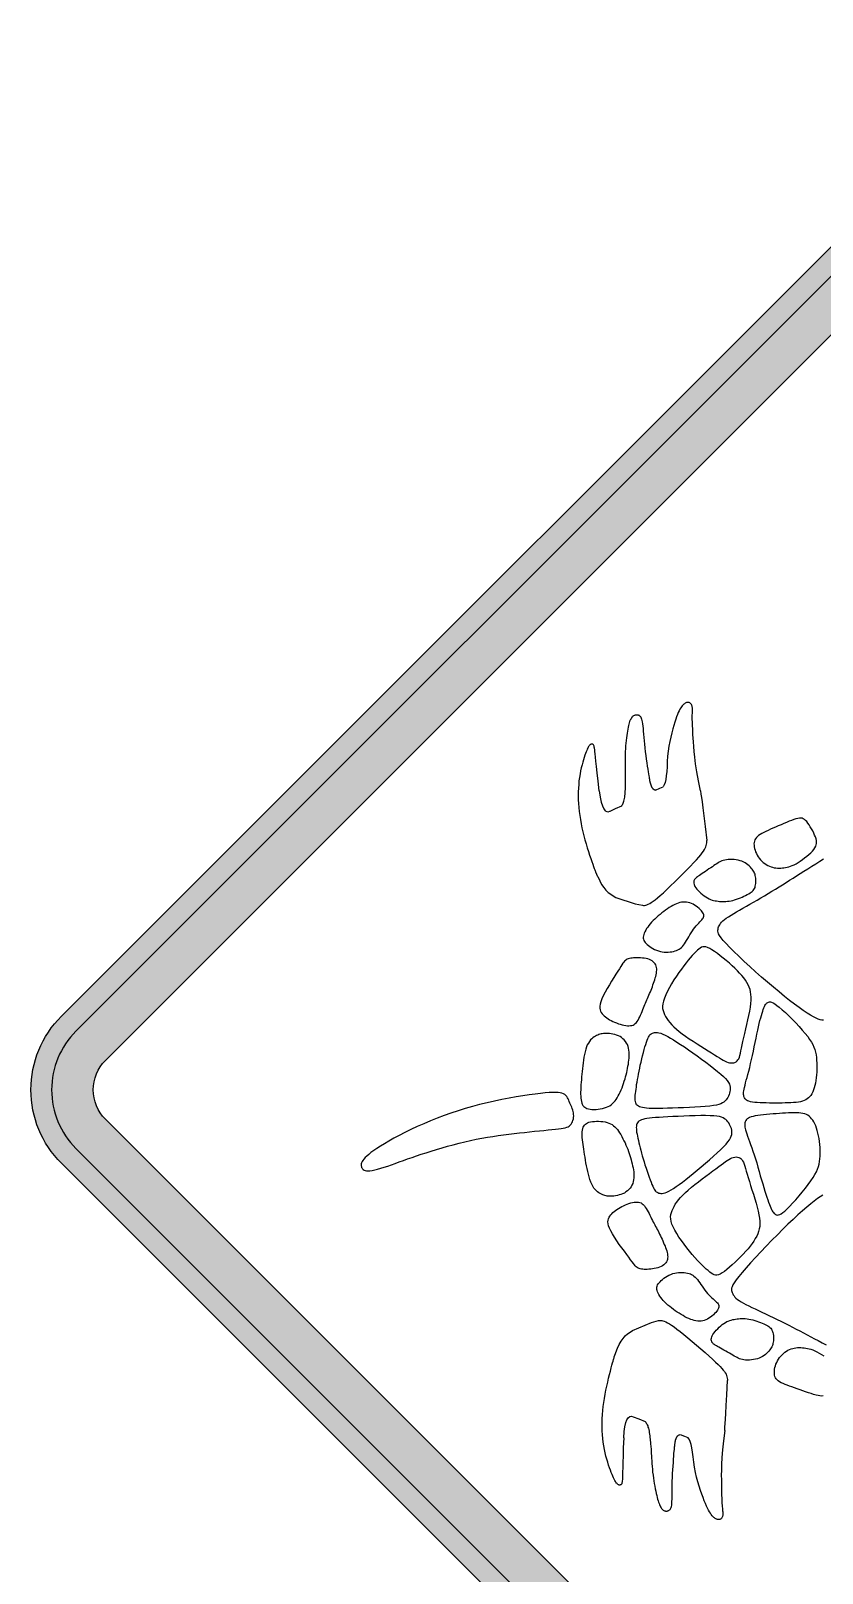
# Model space of a CAD drawing. Extents: x 141 to 1038, y -1303 to 264.
# Drawn here: x 140.7 to 216.9, y 115.8 to 264.3 of the extents above; entities that cross this region are included whole.
import ezdxf

# ---------------------------------------------------------------- set-up
doc = ezdxf.new("R2010")
doc.units = 0
doc.linetypes.add('CENTERX2', pattern=[101.6, 63.5, -12.7, 12.7, -12.7])
for name, color, linetype in [('L25', 1, 'CONTINUOUS'), ('TBLK25', 1, 'CONTINUOUS'), ('YELLOW', 50, 'CONTINUOUS')]:
    doc.layers.add(name, color=color, linetype=linetype)

msp = doc.modelspace()

# ---------------------------------------------------------------- hatches: boundary and pattern name
at = {"layer": 'TBLK25', "linetype": 'CENTERX2'}
h = msp.add_hatch(color=256, dxfattribs=at)
h.paths.add_polyline_path([(337.38, 165.17, -0.198872), (338.55, 162.34), (342.55, 162.34, 0.198872), (340.21, 167.99), (248.29, 259.92, 0.198882), (242.63, 262.26), (242.63, 258.26, -0.198897), (245.46, 257.09)])
h.paths.add_polyline_path([(239.8, 257.09, -0.198928), (242.63, 258.26), (242.63, 262.26, 0.198943), (236.97, 259.92), (145.05, 167.99, 0.198872), (142.71, 162.34), (146.71, 162.34, -0.198872), (147.88, 165.17)])
h.paths.add_polyline_path([(236.97, 64.76, 0.198952), (242.63, 62.41), (242.63, 66.41, -0.198952), (239.8, 67.59), (147.88, 159.51, -0.198952), (146.71, 162.34), (142.71, 162.34, 0.198952), (145.05, 156.68)])
h.paths.add_polyline_path([(245.46, 67.59, -0.198872), (242.63, 66.41), (242.63, 62.41, 0.198872), (248.29, 64.76), (340.21, 156.68, 0.198952), (342.55, 162.34), (338.55, 162.34, -0.198952), (337.38, 159.51)])
at = {"layer": 'YELLOW', "linetype": 'Continuous'}
h = msp.add_hatch(color=256, dxfattribs=at)
edge = h.paths.add_edge_path()
edge.add_line((235.56, 63.34), (143.64, 155.27))
edge.add_arc((150.71, 162.34), 10, 135, 225, ccw=False)
edge.add_line((143.64, 169.41), (235.56, 261.33))
edge.add_arc((242.63, 254.26), 10, 45, 135, ccw=False)
edge.add_line((249.7, 261.33), (341.63, 169.41))
edge.add_arc((334.56, 162.34), 10, -45, 45, ccw=False)
edge.add_line((341.63, 155.27), (249.7, 63.34))
edge.add_arc((242.63, 70.41), 10, 225, 315, ccw=False)
edge = h.paths.add_edge_path(flags=16)
edge.add_line((236.97, 259.92), (145.05, 167.99))
edge.add_arc((150.71, 162.34), 8, 135, 225)
edge.add_line((145.05, 156.68), (236.97, 64.76))
edge.add_arc((242.63, 70.41), 8, 225, 315)
edge.add_line((248.29, 64.76), (340.21, 156.68))
edge.add_arc((334.55, 162.34), 8, 315, 405)
edge.add_line((340.21, 167.99), (248.29, 259.92))
edge.add_arc((242.63, 254.26), 8, 45, 135)

# ---------------------------------------------------------------- linework, layer by layer
at = {"layer": 'L25'}
for points in [[(235.56, 63.34), (143.64, 155.27, -0.414214), (143.64, 169.41), (235.56, 261.33, -0.414214), (249.7, 261.33), (341.63, 169.41, -0.414214), (341.63, 155.27), (249.7, 63.34, -0.414214)], [(239.81, 67.59), (147.88, 159.51, -0.414214), (147.88, 165.16), (239.81, 257.09, -0.414214), (245.46, 257.09), (337.38, 165.16, -0.414214), (337.38, 159.51), (245.46, 67.59, -0.414214)]]:
    msp.add_lwpolyline(points, format="xyb", close=True, dxfattribs=at)
at = {"layer": 'L25', "linetype": 'Continuous'}
for points in [[(205.14, 191.11), (204.95, 192.09), (204.8, 192.95), (204.68, 193.7), (204.6, 194.35), (204.54, 194.91), (204.5, 195.39), (204.47, 195.82), (204.45, 196.19), (204.43, 196.53), (204.41, 196.83), (204.4, 197.1), (204.39, 197.35), (204.38, 197.57), (204.37, 197.77), (204.36, 197.95), (204.36, 198.12), (204.36, 198.27), (204.36, 198.42), (204.37, 198.56), (204.37, 198.69), (204.37, 198.8), (204.37, 198.91), (204.37, 199.01), (204.37, 199.1), (204.36, 199.18), (204.35, 199.25), (204.33, 199.31), (204.31, 199.37), (204.29, 199.42), (204.26, 199.46), (204.23, 199.5), (204.2, 199.53), (204.16, 199.56), (204.12, 199.58), (204.07, 199.6), (204.02, 199.61), (203.97, 199.62), (203.92, 199.62), (203.86, 199.61), (203.8, 199.6), (203.74, 199.58), (203.67, 199.54), (203.61, 199.5), (203.54, 199.45), (203.47, 199.38), (203.4, 199.3), (203.33, 199.2), (203.25, 199.09), (203.18, 198.96), (203.1, 198.82), (203.02, 198.65), (202.94, 198.46), (202.86, 198.24), (202.77, 198), (202.68, 197.72), (202.59, 197.41), (202.49, 197.07), (202.39, 196.7), (202.29, 196.29), (202.2, 195.86), (202.12, 195.41), (202.05, 194.93), (201.99, 194.44), (201.95, 193.93)], [(197.57, 189.68), (197.62, 189.76), (197.67, 189.84), (197.71, 189.93), (197.74, 190.03), (197.78, 190.13), (197.81, 190.24), (197.83, 190.36), (197.86, 190.49), (197.88, 190.63), (197.89, 190.78), (197.9, 190.94), (197.91, 191.09), (197.92, 191.25), (197.92, 191.41), (197.93, 191.55), (197.93, 191.69), (197.93, 191.82), (197.93, 191.95), (197.93, 192.07), (197.94, 192.19), (197.94, 192.32), (197.94, 192.47), (197.94, 192.63), (197.93, 192.81), (197.93, 193.02), (197.93, 193.25), (197.93, 193.5), (197.93, 193.77), (197.93, 194.04), (197.93, 194.32), (197.94, 194.61), (197.95, 194.89), (197.96, 195.17), (197.98, 195.45), (198, 195.71), (198.03, 195.97), (198.06, 196.21), (198.09, 196.45), (198.12, 196.67), (198.15, 196.87), (198.18, 197.06), (198.22, 197.23), (198.25, 197.39), (198.28, 197.54), (198.32, 197.67), (198.36, 197.79), (198.4, 197.9), (198.44, 197.99), (198.48, 198.08), (198.53, 198.15), (198.58, 198.22), (198.63, 198.27), (198.68, 198.32), (198.74, 198.36), (198.79, 198.39), (198.84, 198.41), (198.89, 198.43), (198.94, 198.44), (198.99, 198.44), (199.04, 198.44), (199.09, 198.44), (199.14, 198.42), (199.19, 198.4), (199.24, 198.38), (199.28, 198.35), (199.33, 198.31), (199.37, 198.26), (199.41, 198.2), (199.45, 198.12), (199.49, 198.02), (199.52, 197.89), (199.55, 197.74), (199.58, 197.56), (199.6, 197.35), (199.62, 197.11), (199.64, 196.85), (199.66, 196.57), (199.69, 196.26), (199.72, 195.94), (199.75, 195.6), (199.79, 195.24), (199.84, 194.88), (199.89, 194.52), (199.93, 194.16), (199.98, 193.82), (200.03, 193.5), (200.08, 193.21), (200.11, 192.95), (200.15, 192.74), (200.17, 192.57), (200.2, 192.44), (200.21, 192.33), (200.23, 192.25), (200.24, 192.18), (200.25, 192.12), (200.26, 192.08), (200.27, 192.03), (200.28, 191.99), (200.29, 191.94), (200.3, 191.9), (200.31, 191.86), (200.33, 191.82), (200.34, 191.79), (200.35, 191.75), (200.36, 191.71), (200.37, 191.68), (200.38, 191.65), (200.39, 191.62), (200.41, 191.59), (200.42, 191.56), (200.43, 191.53), (200.44, 191.5), (200.46, 191.48), (200.47, 191.45), (200.48, 191.43), (200.5, 191.41), (200.51, 191.39), (200.53, 191.37), (200.55, 191.35), (200.56, 191.33), (200.58, 191.31), (200.61, 191.29), (200.63, 191.27), (200.66, 191.25), (200.69, 191.23), (200.73, 191.22), (200.78, 191.2), (200.83, 191.19)], [(195.39, 191.11), (195.29, 192.05), (195.2, 192.83), (195.14, 193.46), (195.09, 193.96), (195.05, 194.36), (195.02, 194.66), (195, 194.89), (194.98, 195.07), (194.96, 195.22), (194.93, 195.33), (194.91, 195.42), (194.88, 195.49), (194.85, 195.54), (194.82, 195.57), (194.79, 195.59), (194.76, 195.6), (194.72, 195.6), (194.68, 195.61), (194.64, 195.6), (194.6, 195.59), (194.56, 195.57), (194.52, 195.54), (194.47, 195.5), (194.43, 195.45), (194.39, 195.39), (194.34, 195.32), (194.3, 195.23), (194.25, 195.12), (194.2, 195), (194.15, 194.86), (194.09, 194.71), (194.03, 194.53), (193.96, 194.33), (193.89, 194.11), (193.82, 193.87), (193.75, 193.61), (193.68, 193.34), (193.62, 193.04), (193.56, 192.74), (193.51, 192.41), (193.46, 192.08), (193.43, 191.73), (193.4, 191.38), (193.39, 191.01), (193.39, 190.64), (193.39, 190.26), (193.41, 189.88), (193.44, 189.5), (193.48, 189.11), (193.53, 188.73), (193.59, 188.34), (193.66, 187.95), (193.74, 187.56), (193.83, 187.18), (193.92, 186.79), (194.03, 186.4), (194.14, 186.02), (194.25, 185.64), (194.37, 185.28), (194.48, 184.93), (194.59, 184.61), (194.69, 184.31), (194.79, 184.05), (194.86, 183.83), (194.93, 183.65), (194.98, 183.52), (195.01, 183.41), (195.04, 183.34), (195.06, 183.29), (195.07, 183.25), (195.08, 183.23), (195.09, 183.22), (195.09, 183.2), (195.1, 183.18), (195.11, 183.17), (195.11, 183.15), (195.12, 183.14), (195.13, 183.12), (195.14, 183.1), (195.14, 183.08), (195.15, 183.06), (195.16, 183.04), (195.18, 183.02), (195.19, 182.99), (195.21, 182.97), (195.22, 182.93), (195.24, 182.9), (195.27, 182.86)], [(201.95, 193.93), (201.93, 193.43), (201.9, 192.97), (201.86, 192.56), (201.81, 192.21), (201.74, 191.92), (201.66, 191.68), (201.56, 191.51)], [(200.83, 191.19), (201.23, 191.37), (201.56, 191.51)], [(195.39, 191.11), (195.49, 190.51), (195.59, 190.03), (195.71, 189.66), (195.84, 189.39), (195.98, 189.2), (196.13, 189.11), (196.28, 189.09), (196.44, 189.14)], [(205.14, 191.11), (205.19, 190.8), (205.25, 190.46), (205.3, 190.04), (205.38, 189.48), (205.47, 188.72), (205.59, 187.69), (205.76, 186.34)], [(196.44, 189.14), (196.46, 189.14), (196.98, 189.4), (197.57, 189.68)], [(197.02, 180.85), (198.88, 180.22), (199.57, 180.1), (199.66, 180.09), (199.76, 180.09), (199.88, 180.11), (200, 180.15), (200.13, 180.2), (200.27, 180.27), (200.42, 180.36), (200.6, 180.48), (200.79, 180.63), (201.02, 180.81), (201.28, 181.04), (201.58, 181.3), (201.91, 181.62), (202.28, 181.97), (202.67, 182.34), (203.06, 182.73), (203.45, 183.12), (203.83, 183.5), (204.18, 183.86), (204.49, 184.19), (204.76, 184.48), (204.98, 184.73), (205.17, 184.95), (205.32, 185.13), (205.44, 185.3), (205.54, 185.45), (205.61, 185.59), (205.67, 185.73), (205.71, 185.86), (205.74, 185.99), (205.76, 186.12), (205.77, 186.23), (205.76, 186.34)], [(216.98, 169.03), (216.84, 169.04), (216.68, 169.08), (216.49, 169.14), (216.27, 169.23), (216.02, 169.36), (215.73, 169.52), (215.41, 169.72), (215.04, 169.96), (214.64, 170.25), (214.2, 170.57), (213.73, 170.93), (213.23, 171.33), (212.71, 171.75), (212.17, 172.2), (211.61, 172.68), (211.04, 173.18), (210.46, 173.69), (209.9, 174.2), (209.35, 174.7), (208.84, 175.19), (208.37, 175.64), (207.96, 176.05), (207.61, 176.41), (207.33, 176.72), (207.13, 176.97), (206.98, 177.18), (206.89, 177.34), (206.84, 177.48), (206.82, 177.6), (206.82, 177.71), (206.84, 177.81), (206.86, 177.91), (206.9, 178.01), (206.94, 178.12), (207, 178.23), (207.08, 178.35), (207.18, 178.47), (207.31, 178.6), (207.46, 178.73), (207.64, 178.86), (207.85, 179), (208.09, 179.15), (208.35, 179.31), (208.63, 179.47), (208.92, 179.64), (209.24, 179.82), (209.57, 180), (209.9, 180.19), (210.25, 180.39), (210.61, 180.6), (210.96, 180.81), (211.32, 181.02), (211.68, 181.23), (212.03, 181.45), (212.38, 181.66), (212.72, 181.87), (213.06, 182.08), (213.39, 182.29), (213.72, 182.5), (214.06, 182.71), (214.4, 182.93), (214.75, 183.15), (215.11, 183.38), (215.48, 183.62), (215.87, 183.86), (216.25, 184.1), (216.63, 184.34), (217, 184.57)], [(195.27, 182.86), (195.45, 182.45), (195.64, 182.1), (195.84, 181.81), (196.05, 181.55), (196.27, 181.34), (196.51, 181.15), (196.75, 180.99), (197.02, 180.85)], [(216.92, 152.18), (216.68, 152.04), (216.41, 151.86), (216.1, 151.63), (215.76, 151.36), (215.38, 151.05), (214.97, 150.69), (214.53, 150.29), (214.06, 149.86), (213.57, 149.4), (213.07, 148.91), (212.55, 148.39), (212.01, 147.85), (211.48, 147.29), (210.95, 146.74), (210.45, 146.2), (209.98, 145.68), (209.54, 145.19), (209.16, 144.74), (208.84, 144.36), (208.59, 144.03), (208.41, 143.77), (208.28, 143.55), (208.19, 143.37), (208.15, 143.23), (208.14, 143.11), (208.15, 143.01), (208.18, 142.91), (208.21, 142.81), (208.25, 142.71), (208.31, 142.6), (208.38, 142.5), (208.47, 142.39), (208.57, 142.27), (208.71, 142.16), (208.87, 142.04), (209.06, 141.92), (209.28, 141.79), (209.53, 141.66), (209.8, 141.53), (210.09, 141.39), (210.4, 141.24), (210.73, 141.09), (211.07, 140.93), (211.42, 140.76), (211.78, 140.59), (212.15, 140.41), (212.52, 140.23), (212.9, 140.05), (213.27, 139.86), (213.64, 139.68), (214, 139.49), (214.36, 139.31), (214.71, 139.13), (215.06, 138.94), (215.41, 138.76), (215.76, 138.57), (216.11, 138.38), (216.48, 138.19), (216.86, 137.99), (217.25, 137.78)], [(198.62, 139.17), (200.43, 139.95), (201.1, 140.12), (201.2, 140.14), (201.3, 140.14), (201.42, 140.13), (201.54, 140.1), (201.67, 140.06), (201.82, 140), (201.98, 139.92), (202.16, 139.82), (202.37, 139.68), (202.61, 139.51), (202.88, 139.31), (203.2, 139.06), (203.56, 138.78), (203.95, 138.45), (204.36, 138.11), (204.78, 137.75), (205.2, 137.39), (205.61, 137.04), (205.98, 136.7), (206.32, 136.4), (206.61, 136.13), (206.85, 135.9), (207.05, 135.7), (207.22, 135.52), (207.35, 135.36), (207.46, 135.22), (207.54, 135.09), (207.61, 134.96), (207.66, 134.83), (207.7, 134.7), (207.73, 134.58), (207.74, 134.46), (207.74, 134.35)], [(197.02, 137.05), (197.18, 137.47), (197.34, 137.83), (197.52, 138.14), (197.71, 138.41), (197.91, 138.64), (198.13, 138.84), (198.37, 139.02), (198.62, 139.17)], [(197.76, 128.83), (197.72, 127.88), (197.7, 127.1), (197.68, 126.47), (197.67, 125.96), (197.66, 125.57), (197.65, 125.26), (197.65, 125.02), (197.64, 124.84), (197.63, 124.7), (197.61, 124.58), (197.59, 124.49), (197.57, 124.42), (197.55, 124.37), (197.52, 124.34), (197.49, 124.32), (197.46, 124.3), (197.42, 124.3), (197.38, 124.29), (197.34, 124.29), (197.3, 124.3), (197.26, 124.32), (197.21, 124.35), (197.17, 124.38), (197.12, 124.43), (197.07, 124.48), (197.02, 124.56), (196.97, 124.64), (196.92, 124.74), (196.86, 124.86), (196.79, 124.99), (196.73, 125.14), (196.65, 125.32), (196.57, 125.51), (196.48, 125.72), (196.4, 125.96), (196.31, 126.21), (196.22, 126.48), (196.13, 126.77), (196.05, 127.07), (195.97, 127.39), (195.91, 127.72), (195.85, 128.06), (195.79, 128.41), (195.75, 128.77), (195.72, 129.14), (195.7, 129.52), (195.69, 129.9), (195.69, 130.29), (195.7, 130.68), (195.72, 131.07), (195.75, 131.46), (195.79, 131.85), (195.84, 132.24), (195.9, 132.63), (195.97, 133.03), (196.05, 133.42), (196.13, 133.81), (196.22, 134.2), (196.3, 134.57), (196.39, 134.92), (196.48, 135.25), (196.56, 135.56), (196.63, 135.82), (196.69, 136.05), (196.74, 136.23), (196.78, 136.37), (196.81, 136.47), (196.83, 136.55), (196.85, 136.6), (196.86, 136.64), (196.86, 136.66), (196.87, 136.68), (196.87, 136.69), (196.88, 136.71), (196.88, 136.73), (196.89, 136.74), (196.9, 136.76), (196.9, 136.78), (196.91, 136.8), (196.92, 136.81), (196.92, 136.83), (196.93, 136.86), (196.94, 136.88), (196.96, 136.91), (196.97, 136.94), (196.98, 136.97), (197, 137.01), (197.02, 137.05)], [(216.95, 132.87), (216.81, 132.86), (216.65, 132.87), (216.47, 132.9), (216.27, 132.95), (216.04, 133.02), (215.8, 133.09), (215.54, 133.18), (215.27, 133.27), (215, 133.36), (214.73, 133.46), (214.46, 133.55), (214.2, 133.64), (213.95, 133.73), (213.72, 133.81), (213.49, 133.89), (213.29, 133.97), (213.1, 134.05), (212.92, 134.14), (212.77, 134.22), (212.64, 134.32), (212.53, 134.41), (212.44, 134.52), (212.37, 134.62), (212.32, 134.74), (212.28, 134.86), (212.26, 135), (212.26, 135.14), (212.26, 135.29), (212.28, 135.44), (212.32, 135.6), (212.36, 135.77), (212.42, 135.93), (212.49, 136.1), (212.57, 136.26), (212.66, 136.42), (212.77, 136.56), (212.89, 136.71), (213.01, 136.84), (213.14, 136.96), (213.28, 137.07), (213.43, 137.17), (213.57, 137.26), (213.72, 137.33), (213.88, 137.39), (214.03, 137.44), (214.18, 137.47), (214.34, 137.5), (214.49, 137.52), (214.65, 137.52), (214.8, 137.52), (214.96, 137.51), (215.12, 137.5), (215.28, 137.48), (215.44, 137.45), (215.61, 137.41), (215.78, 137.36), (215.96, 137.29), (216.15, 137.21), (216.36, 137.12), (216.57, 137), (216.79, 136.87), (217.02, 136.73)], [(207.48, 129.55), (207.51, 129.86), (207.54, 130.2), (207.56, 130.63), (207.59, 131.19), (207.63, 131.96), (207.68, 132.99), (207.74, 134.35)], [(197.76, 128.83), (197.81, 129.43), (197.88, 129.91), (197.97, 130.3), (198.08, 130.58), (198.2, 130.77), (198.34, 130.88), (198.5, 130.91), (198.66, 130.87)], [(198.66, 130.87), (198.68, 130.87), (199.21, 130.65), (199.83, 130.41)], [(199.83, 130.41), (199.88, 130.34), (199.93, 130.26), (199.98, 130.17), (200.02, 130.08), (200.07, 129.98), (200.1, 129.87), (200.14, 129.75), (200.17, 129.63), (200.2, 129.49), (200.22, 129.34), (200.25, 129.19), (200.27, 129.03), (200.29, 128.87), (200.3, 128.72), (200.32, 128.57), (200.33, 128.43), (200.34, 128.3), (200.35, 128.18), (200.36, 128.06), (200.38, 127.94), (200.39, 127.81), (200.4, 127.66), (200.41, 127.5), (200.42, 127.32), (200.43, 127.11), (200.45, 126.88), (200.46, 126.63), (200.48, 126.37), (200.5, 126.09), (200.53, 125.81), (200.55, 125.52), (200.59, 125.24), (200.62, 124.96), (200.66, 124.69), (200.7, 124.43), (200.75, 124.18), (200.79, 123.94), (200.84, 123.71), (200.89, 123.49), (200.94, 123.29), (200.98, 123.1), (201.03, 122.93), (201.07, 122.77), (201.12, 122.63), (201.16, 122.5), (201.21, 122.38), (201.26, 122.28), (201.31, 122.19), (201.36, 122.11), (201.41, 122.04), (201.46, 121.98), (201.52, 121.92), (201.57, 121.88), (201.63, 121.85), (201.68, 121.82), (201.74, 121.8), (201.79, 121.79), (201.84, 121.78), (201.89, 121.78), (201.94, 121.79), (201.99, 121.8), (202.04, 121.81), (202.08, 121.83), (202.13, 121.86), (202.17, 121.89), (202.22, 121.93), (202.26, 121.99), (202.29, 122.05), (202.32, 122.14), (202.35, 122.24), (202.38, 122.37), (202.4, 122.52), (202.41, 122.7), (202.42, 122.92), (202.42, 123.15), (202.42, 123.42), (202.42, 123.7), (202.43, 124.01), (202.43, 124.33), (202.44, 124.67), (202.45, 125.03), (202.47, 125.4), (202.49, 125.76), (202.51, 126.12), (202.54, 126.47), (202.56, 126.79), (202.58, 127.08), (202.6, 127.34), (202.62, 127.55), (202.64, 127.72), (202.65, 127.86), (202.66, 127.97), (202.67, 128.05), (202.67, 128.12), (202.68, 128.18), (202.69, 128.22), (202.69, 128.27), (202.7, 128.31), (202.71, 128.36), (202.71, 128.4), (202.72, 128.44), (202.73, 128.48), (202.74, 128.52), (202.75, 128.56), (202.76, 128.59), (202.76, 128.63), (202.77, 128.66), (202.78, 128.69), (202.79, 128.72), (202.8, 128.75), (202.81, 128.78), (202.82, 128.81), (202.83, 128.83), (202.85, 128.86), (202.86, 128.88), (202.87, 128.91), (202.88, 128.93), (202.9, 128.95), (202.92, 128.97), (202.93, 129), (202.95, 129.02), (202.97, 129.04), (202.99, 129.06), (203.02, 129.08), (203.05, 129.1), (203.09, 129.12), (203.14, 129.14), (203.19, 129.15)], [(207.48, 129.55), (207.36, 128.55), (207.27, 127.69), (207.21, 126.93), (207.18, 126.28), (207.16, 125.72), (207.15, 125.23), (207.16, 124.8), (207.16, 124.43), (207.17, 124.09), (207.18, 123.79), (207.18, 123.52), (207.19, 123.27), (207.2, 123.05), (207.2, 122.85), (207.21, 122.67), (207.22, 122.5), (207.23, 122.35), (207.25, 122.2), (207.26, 122.06), (207.27, 121.94), (207.28, 121.82), (207.29, 121.71), (207.3, 121.61), (207.3, 121.52), (207.3, 121.44), (207.29, 121.37), (207.28, 121.31), (207.27, 121.25), (207.25, 121.2), (207.22, 121.16), (207.2, 121.12), (207.16, 121.08), (207.13, 121.05), (207.09, 121.02), (207.04, 121), (207, 120.98), (206.94, 120.97), (206.89, 120.97), (206.83, 120.97), (206.77, 120.98), (206.71, 121), (206.64, 121.03), (206.57, 121.07), (206.5, 121.12), (206.43, 121.18), (206.35, 121.25), (206.27, 121.34), (206.19, 121.45), (206.11, 121.57), (206.02, 121.71), (205.93, 121.87), (205.83, 122.06), (205.73, 122.27), (205.63, 122.51), (205.52, 122.77), (205.4, 123.08), (205.28, 123.41), (205.15, 123.78), (205.03, 124.17), (204.9, 124.59), (204.78, 125.04), (204.68, 125.51), (204.58, 126), (204.51, 126.5)], [(203.19, 129.15), (203.6, 129), (203.94, 128.88)], [(204.51, 126.5), (204.45, 127), (204.39, 127.45), (204.32, 127.86), (204.24, 128.2), (204.15, 128.49), (204.05, 128.72), (203.94, 128.88)]]:
    msp.add_lwpolyline(points, dxfattribs=at)
for points in [[(210.75, 186.82), (210.63, 186.72), (210.53, 186.61), (210.45, 186.5), (210.38, 186.39), (210.34, 186.27), (210.31, 186.14), (210.3, 186.01), (210.31, 185.87), (210.32, 185.72), (210.36, 185.57), (210.4, 185.41), (210.46, 185.25), (210.53, 185.09), (210.61, 184.93), (210.71, 184.77), (210.81, 184.62), (210.93, 184.48), (211.05, 184.35), (211.19, 184.23), (211.33, 184.12), (211.48, 184.02), (211.63, 183.93), (211.78, 183.86), (211.94, 183.79), (212.09, 183.75), (212.25, 183.71), (212.4, 183.69), (212.56, 183.67), (212.72, 183.67), (212.87, 183.67), (213.03, 183.69), (213.18, 183.71), (213.34, 183.73), (213.5, 183.76), (213.66, 183.81), (213.82, 183.86), (213.99, 183.92), (214.17, 184), (214.35, 184.1), (214.55, 184.21), (214.75, 184.34), (214.96, 184.49), (215.17, 184.65), (215.38, 184.81), (215.58, 184.98), (215.76, 185.16), (215.92, 185.32), (216.06, 185.48), (216.17, 185.63), (216.25, 185.78), (216.3, 185.92), (216.32, 186.05), (216.33, 186.2), (216.31, 186.34), (216.27, 186.5), (216.21, 186.67), (216.13, 186.85), (216.05, 187.05), (215.95, 187.25), (215.84, 187.45), (215.72, 187.65), (215.61, 187.84), (215.49, 188.01), (215.38, 188.15), (215.27, 188.27), (215.16, 188.36), (215.05, 188.43), (214.94, 188.47), (214.81, 188.49), (214.67, 188.49), (214.52, 188.46), (214.34, 188.42), (214.14, 188.35), (213.92, 188.27), (213.68, 188.18), (213.43, 188.07), (213.17, 187.96), (212.91, 187.85), (212.64, 187.73), (212.38, 187.62), (212.13, 187.51), (211.89, 187.41), (211.66, 187.3), (211.44, 187.21), (211.24, 187.11), (211.06, 187.01), (210.9, 186.92)], [(205.18, 183.05), (205.05, 182.97), (204.94, 182.9), (204.85, 182.83), (204.76, 182.76), (204.7, 182.7), (204.64, 182.65), (204.59, 182.58), (204.55, 182.52), (204.52, 182.45), (204.51, 182.38), (204.5, 182.29), (204.51, 182.21), (204.53, 182.11), (204.57, 182.01), (204.62, 181.9), (204.7, 181.78), (204.8, 181.65), (204.92, 181.52), (205.05, 181.39), (205.2, 181.26), (205.35, 181.13), (205.51, 181.01), (205.67, 180.9), (205.83, 180.8), (205.98, 180.72), (206.13, 180.65), (206.28, 180.6), (206.42, 180.56), (206.56, 180.53), (206.7, 180.51), (206.84, 180.49), (206.99, 180.47), (207.13, 180.47), (207.28, 180.46), (207.43, 180.46), (207.59, 180.46), (207.75, 180.48), (207.92, 180.5), (208.09, 180.52), (208.26, 180.56), (208.44, 180.61), (208.62, 180.67), (208.81, 180.74), (208.99, 180.81), (209.17, 180.89), (209.34, 180.97), (209.5, 181.05), (209.65, 181.13), (209.79, 181.2), (209.92, 181.28), (210.03, 181.36), (210.13, 181.43), (210.21, 181.52), (210.28, 181.61), (210.35, 181.7), (210.4, 181.81), (210.43, 181.93), (210.46, 182.05), (210.48, 182.18), (210.49, 182.32), (210.49, 182.45), (210.49, 182.59), (210.47, 182.72), (210.45, 182.85), (210.43, 182.96), (210.4, 183.08), (210.36, 183.18), (210.31, 183.28), (210.26, 183.38), (210.2, 183.48), (210.12, 183.58), (210.04, 183.68), (209.95, 183.78), (209.84, 183.88), (209.72, 183.98), (209.59, 184.08), (209.46, 184.17), (209.31, 184.25), (209.14, 184.33), (208.97, 184.39), (208.79, 184.44), (208.6, 184.47), (208.4, 184.49), (208.21, 184.51), (208.02, 184.51), (207.83, 184.5), (207.65, 184.48), (207.49, 184.45), (207.34, 184.41), (207.21, 184.36), (207.08, 184.31), (206.96, 184.25), (206.84, 184.18), (206.72, 184.1), (206.59, 184.01), (206.45, 183.91), (206.3, 183.81), (206.14, 183.7), (205.97, 183.59), (205.8, 183.47), (205.63, 183.36), (205.47, 183.25), (205.32, 183.15)], [(200.31, 178.31), (200.18, 178.16), (200.07, 178), (199.97, 177.85), (199.88, 177.7), (199.8, 177.55), (199.74, 177.42), (199.69, 177.28), (199.66, 177.16), (199.65, 177.04), (199.65, 176.93), (199.67, 176.82), (199.7, 176.72), (199.76, 176.62), (199.83, 176.52), (199.91, 176.42), (200.02, 176.33), (200.14, 176.22), (200.27, 176.12), (200.42, 176.02), (200.58, 175.93), (200.74, 175.84), (200.92, 175.76), (201.1, 175.7), (201.29, 175.64), (201.48, 175.61), (201.67, 175.59), (201.86, 175.58), (202.05, 175.58), (202.23, 175.6), (202.4, 175.63), (202.56, 175.66), (202.71, 175.7), (202.85, 175.75), (202.98, 175.81), (203.1, 175.87), (203.2, 175.94), (203.31, 176.03), (203.41, 176.13), (203.51, 176.25), (203.6, 176.38), (203.71, 176.54), (203.81, 176.71), (203.92, 176.89), (204.03, 177.07), (204.14, 177.26), (204.25, 177.45), (204.37, 177.63), (204.49, 177.81), (204.62, 177.97), (204.74, 178.11), (204.86, 178.25), (204.98, 178.37), (205.09, 178.49), (205.19, 178.6), (205.28, 178.69), (205.35, 178.79), (205.41, 178.87), (205.45, 178.95), (205.48, 179.04), (205.48, 179.12), (205.47, 179.2), (205.44, 179.28), (205.39, 179.37), (205.32, 179.47), (205.24, 179.57), (205.13, 179.68), (205.01, 179.79), (204.88, 179.9), (204.74, 180.01), (204.59, 180.1), (204.44, 180.19), (204.29, 180.27), (204.13, 180.33), (203.97, 180.37), (203.82, 180.39), (203.66, 180.4), (203.5, 180.4), (203.34, 180.38), (203.18, 180.35), (203.01, 180.3), (202.84, 180.23), (202.67, 180.16), (202.5, 180.07), (202.33, 179.97), (202.15, 179.87), (201.97, 179.75), (201.8, 179.63), (201.62, 179.5), (201.44, 179.36), (201.26, 179.22), (201.09, 179.07), (200.92, 178.93), (200.76, 178.77), (200.6, 178.62), (200.45, 178.47)], [(201.68, 171.17), (201.58, 170.88), (201.53, 170.62), (201.51, 170.39), (201.51, 170.17), (201.55, 169.96), (201.61, 169.77), (201.69, 169.58), (201.8, 169.39), (201.92, 169.2), (202.05, 169.01), (202.21, 168.81), (202.4, 168.6), (202.6, 168.4), (202.84, 168.18), (203.1, 167.96), (203.4, 167.73), (203.72, 167.49), (204.07, 167.25), (204.44, 167.01), (204.82, 166.77), (205.19, 166.53), (205.55, 166.3), (205.9, 166.09), (206.21, 165.89), (206.5, 165.71), (206.75, 165.55), (206.97, 165.41), (207.17, 165.29), (207.35, 165.18), (207.52, 165.1), (207.67, 165.03), (207.82, 164.97), (207.96, 164.94), (208.1, 164.92), (208.23, 164.92), (208.36, 164.94), (208.47, 164.97), (208.58, 165.03), (208.68, 165.11), (208.76, 165.21), (208.84, 165.33), (208.9, 165.48), (208.95, 165.65), (209, 165.86), (209.05, 166.09), (209.11, 166.35), (209.17, 166.65), (209.24, 166.99), (209.32, 167.36), (209.42, 167.77), (209.52, 168.19), (209.62, 168.62), (209.72, 169.06), (209.81, 169.49), (209.89, 169.9), (209.95, 170.28), (210, 170.63), (210.02, 170.95), (210.03, 171.24), (210.01, 171.51), (209.98, 171.76), (209.92, 171.99), (209.84, 172.22), (209.74, 172.44), (209.62, 172.67), (209.48, 172.89), (209.31, 173.11), (209.13, 173.34), (208.92, 173.57), (208.7, 173.8), (208.46, 174.04), (208.2, 174.28), (207.93, 174.53), (207.64, 174.77), (207.35, 175.01), (207.06, 175.24), (206.78, 175.46), (206.51, 175.65), (206.26, 175.81), (206.04, 175.94), (205.84, 176.03), (205.67, 176.09), (205.51, 176.11), (205.38, 176.1), (205.25, 176.05), (205.12, 175.98), (204.99, 175.88), (204.85, 175.76), (204.7, 175.62), (204.53, 175.45), (204.36, 175.26), (204.17, 175.05), (203.97, 174.81), (203.76, 174.55), (203.54, 174.26), (203.31, 173.95), (203.07, 173.62), (202.83, 173.27), (202.6, 172.91), (202.37, 172.54), (202.16, 172.17), (201.97, 171.82), (201.81, 171.48)], [(195.66, 171.08), (195.55, 170.81), (195.49, 170.57), (195.46, 170.37), (195.46, 170.19), (195.49, 170.03), (195.54, 169.9), (195.6, 169.77), (195.69, 169.66), (195.78, 169.55), (195.89, 169.45), (196, 169.35), (196.13, 169.25), (196.26, 169.16), (196.41, 169.08), (196.56, 168.99), (196.72, 168.92), (196.89, 168.84), (197.07, 168.77), (197.25, 168.7), (197.43, 168.64), (197.61, 168.59), (197.79, 168.55), (197.96, 168.52), (198.12, 168.5), (198.27, 168.5), (198.41, 168.51), (198.54, 168.53), (198.66, 168.57), (198.77, 168.63), (198.88, 168.71), (198.98, 168.8), (199.07, 168.92), (199.15, 169.05), (199.23, 169.19), (199.31, 169.35), (199.39, 169.52), (199.46, 169.7), (199.53, 169.87), (199.59, 170.05), (199.66, 170.22), (199.73, 170.38), (199.79, 170.54), (199.86, 170.69), (199.93, 170.84), (199.99, 170.99), (200.06, 171.13), (200.13, 171.28), (200.19, 171.44), (200.26, 171.59), (200.33, 171.76), (200.39, 171.92), (200.46, 172.09), (200.52, 172.26), (200.58, 172.43), (200.64, 172.6), (200.7, 172.77), (200.75, 172.93), (200.8, 173.1), (200.85, 173.25), (200.88, 173.41), (200.91, 173.56), (200.93, 173.71), (200.94, 173.85), (200.94, 173.98), (200.92, 174.11), (200.88, 174.24), (200.84, 174.36), (200.78, 174.47), (200.7, 174.57), (200.61, 174.66), (200.5, 174.74), (200.37, 174.81), (200.23, 174.88), (200.08, 174.93), (199.91, 174.97), (199.74, 175), (199.56, 175.02), (199.38, 175.04), (199.21, 175.05), (199.04, 175.05), (198.87, 175.05), (198.72, 175.04), (198.58, 175.02), (198.44, 175), (198.31, 174.97), (198.2, 174.94), (198.09, 174.9), (198, 174.84), (197.92, 174.78), (197.84, 174.71), (197.76, 174.62), (197.68, 174.51), (197.58, 174.37), (197.48, 174.2), (197.35, 173.99), (197.2, 173.75), (197.02, 173.46), (196.82, 173.14), (196.6, 172.79), (196.38, 172.44), (196.17, 172.07), (195.97, 171.72), (195.8, 171.39)], [(210.16, 161.15), (209.97, 161.19), (209.82, 161.23), (209.69, 161.28), (209.59, 161.34), (209.51, 161.41), (209.45, 161.48), (209.4, 161.55), (209.36, 161.62), (209.33, 161.7), (209.31, 161.79), (209.3, 161.88), (209.29, 161.99), (209.3, 162.11), (209.32, 162.24), (209.35, 162.4), (209.39, 162.57), (209.44, 162.77), (209.5, 163), (209.56, 163.25), (209.64, 163.53), (209.72, 163.82), (209.8, 164.14), (209.89, 164.49), (209.98, 164.86), (210.07, 165.24), (210.16, 165.65), (210.25, 166.06), (210.33, 166.48), (210.42, 166.89), (210.5, 167.3), (210.58, 167.69), (210.66, 168.06), (210.74, 168.4), (210.81, 168.71), (210.88, 169), (210.95, 169.26), (211.02, 169.5), (211.08, 169.72), (211.14, 169.9), (211.2, 170.07), (211.25, 170.22), (211.3, 170.34), (211.36, 170.45), (211.41, 170.53), (211.46, 170.61), (211.52, 170.67), (211.58, 170.72), (211.64, 170.75), (211.71, 170.78), (211.79, 170.8), (211.89, 170.79), (212, 170.76), (212.14, 170.7), (212.3, 170.6), (212.5, 170.46), (212.74, 170.28), (213.01, 170.04), (213.32, 169.76), (213.65, 169.45), (213.98, 169.12), (214.32, 168.77), (214.65, 168.42), (214.95, 168.08), (215.23, 167.76), (215.47, 167.46), (215.66, 167.19), (215.83, 166.93), (215.96, 166.68), (216.07, 166.44), (216.15, 166.21), (216.22, 165.96), (216.27, 165.71), (216.31, 165.45), (216.33, 165.18), (216.35, 164.9), (216.36, 164.61), (216.36, 164.33), (216.35, 164.04), (216.33, 163.76), (216.3, 163.49), (216.26, 163.23), (216.21, 162.98), (216.16, 162.75), (216.1, 162.52), (216.03, 162.32), (215.95, 162.13), (215.86, 161.96), (215.76, 161.8), (215.66, 161.67), (215.54, 161.55), (215.42, 161.45), (215.28, 161.37), (215.13, 161.29), (214.96, 161.24), (214.78, 161.19), (214.58, 161.15), (214.36, 161.12), (214.12, 161.1), (213.86, 161.08), (213.59, 161.07), (213.31, 161.07), (213.02, 161.06), (212.72, 161.06), (212.41, 161.06), (212.1, 161.06), (211.78, 161.06), (211.48, 161.07), (211.17, 161.07), (210.89, 161.08), (210.62, 161.1), (210.37, 161.12)], [(194.26, 166.66), (194.18, 166.46), (194.11, 166.24), (194.04, 166), (193.98, 165.74), (193.94, 165.48), (193.89, 165.2), (193.85, 164.93), (193.82, 164.65), (193.79, 164.37), (193.76, 164.1), (193.73, 163.83), (193.71, 163.57), (193.69, 163.31), (193.67, 163.06), (193.65, 162.81), (193.64, 162.57), (193.63, 162.34), (193.62, 162.12), (193.62, 161.91), (193.63, 161.72), (193.64, 161.53), (193.66, 161.36), (193.69, 161.2), (193.73, 161.06), (193.78, 160.94), (193.84, 160.83), (193.92, 160.73), (194.01, 160.65), (194.11, 160.59), (194.23, 160.54), (194.37, 160.5), (194.53, 160.47), (194.71, 160.45), (194.9, 160.45), (195.1, 160.45), (195.3, 160.47), (195.51, 160.5), (195.72, 160.54), (195.92, 160.59), (196.1, 160.65), (196.27, 160.72), (196.43, 160.8), (196.57, 160.9), (196.7, 161.01), (196.82, 161.13), (196.93, 161.26), (197.04, 161.41), (197.14, 161.57), (197.24, 161.74), (197.33, 161.92), (197.43, 162.12), (197.51, 162.32), (197.6, 162.53), (197.68, 162.74), (197.75, 162.95), (197.82, 163.17), (197.89, 163.38), (197.94, 163.58), (198, 163.79), (198.05, 163.99), (198.09, 164.19), (198.13, 164.4), (198.17, 164.6), (198.21, 164.8), (198.24, 165), (198.27, 165.2), (198.29, 165.39), (198.3, 165.59), (198.3, 165.78), (198.29, 165.97), (198.27, 166.16), (198.24, 166.34), (198.18, 166.51), (198.12, 166.68), (198.03, 166.84), (197.93, 166.99), (197.82, 167.13), (197.69, 167.25), (197.56, 167.37), (197.41, 167.46), (197.25, 167.54), (197.08, 167.61), (196.9, 167.66), (196.73, 167.7), (196.55, 167.73), (196.38, 167.75), (196.22, 167.76), (196.07, 167.76), (195.93, 167.76), (195.81, 167.75), (195.69, 167.73), (195.58, 167.71), (195.47, 167.68), (195.37, 167.65), (195.26, 167.6), (195.15, 167.55), (195.04, 167.49), (194.92, 167.42), (194.8, 167.34), (194.69, 167.24), (194.57, 167.13), (194.46, 166.99), (194.36, 166.84)], [(199.96, 166.93), (200.02, 167.11), (200.08, 167.27), (200.14, 167.4), (200.2, 167.5), (200.26, 167.59), (200.32, 167.66), (200.39, 167.71), (200.46, 167.76), (200.54, 167.8), (200.64, 167.83), (200.74, 167.86), (200.86, 167.86), (201, 167.85), (201.15, 167.83), (201.33, 167.78), (201.53, 167.7), (201.75, 167.6), (202, 167.47), (202.27, 167.31), (202.57, 167.13), (202.89, 166.93), (203.23, 166.7), (203.6, 166.46), (203.99, 166.19), (204.4, 165.9), (204.82, 165.6), (205.25, 165.29), (205.67, 164.98), (206.07, 164.68), (206.45, 164.38), (206.8, 164.1), (207.1, 163.85), (207.36, 163.62), (207.56, 163.41), (207.72, 163.22), (207.84, 163.05), (207.93, 162.89), (207.98, 162.74), (208.01, 162.6), (208.02, 162.45), (208.02, 162.31), (207.99, 162.16), (207.95, 162.02), (207.9, 161.87), (207.84, 161.73), (207.77, 161.6), (207.69, 161.47), (207.61, 161.36), (207.51, 161.25), (207.41, 161.16), (207.28, 161.07), (207.12, 160.99), (206.93, 160.93), (206.69, 160.87), (206.39, 160.81), (206.04, 160.76), (205.61, 160.72), (205.14, 160.69), (204.62, 160.66), (204.08, 160.63), (203.53, 160.6), (202.99, 160.59), (202.46, 160.57), (201.97, 160.56), (201.53, 160.55), (201.14, 160.54), (200.78, 160.54), (200.47, 160.54), (200.2, 160.55), (199.96, 160.57), (199.75, 160.59), (199.57, 160.62), (199.42, 160.65), (199.29, 160.7), (199.18, 160.76), (199.09, 160.82), (199.01, 160.9), (198.96, 160.99), (198.92, 161.09), (198.89, 161.21), (198.87, 161.34), (198.87, 161.48), (198.87, 161.64), (198.88, 161.81), (198.9, 161.99), (198.92, 162.18), (198.95, 162.39), (198.98, 162.6), (199.01, 162.83), (199.05, 163.07), (199.09, 163.32), (199.14, 163.58), (199.19, 163.85), (199.24, 164.12), (199.3, 164.41), (199.36, 164.71), (199.43, 165.01), (199.51, 165.32), (199.58, 165.62), (199.66, 165.92), (199.74, 166.2), (199.81, 166.47), (199.89, 166.71)], [(192.94, 159.97), (192.93, 160.11), (192.9, 160.25), (192.86, 160.39), (192.81, 160.53), (192.76, 160.66), (192.7, 160.8), (192.64, 160.93), (192.59, 161.06), (192.53, 161.2), (192.48, 161.33), (192.42, 161.45), (192.35, 161.57), (192.28, 161.69), (192.19, 161.79), (192.09, 161.88), (191.96, 161.95), (191.82, 162.01), (191.65, 162.05), (191.44, 162.08), (191.2, 162.09), (190.91, 162.08), (190.58, 162.06), (190.19, 162.03), (189.74, 161.98), (189.23, 161.92), (188.67, 161.84), (188.06, 161.75), (187.41, 161.65), (186.73, 161.53), (186.03, 161.4), (185.32, 161.25), (184.61, 161.09), (183.9, 160.92), (183.2, 160.73), (182.5, 160.53), (181.82, 160.32), (181.14, 160.09), (180.47, 159.85), (179.81, 159.6), (179.16, 159.34), (178.52, 159.07), (177.89, 158.79), (177.29, 158.51), (176.71, 158.23), (176.16, 157.94), (175.65, 157.67), (175.17, 157.4), (174.74, 157.15), (174.35, 156.91), (174.01, 156.69), (173.71, 156.49), (173.44, 156.3), (173.22, 156.12), (173.03, 155.96), (172.88, 155.81), (172.75, 155.67), (172.65, 155.54), (172.58, 155.42), (172.53, 155.31), (172.5, 155.21), (172.49, 155.12), (172.5, 155.03), (172.52, 154.95), (172.54, 154.87), (172.58, 154.79), (172.63, 154.72), (172.7, 154.66), (172.78, 154.61), (172.88, 154.57), (173.01, 154.54), (173.16, 154.53), (173.34, 154.54), (173.56, 154.58), (173.81, 154.63), (174.08, 154.7), (174.38, 154.79), (174.7, 154.89), (175.05, 155), (175.4, 155.12), (175.78, 155.25), (176.16, 155.39), (176.56, 155.53), (176.96, 155.68), (177.39, 155.82), (177.83, 155.98), (178.28, 156.13), (178.75, 156.28), (179.24, 156.44), (179.75, 156.6), (180.28, 156.75), (180.82, 156.9), (181.36, 157.05), (181.92, 157.19), (182.47, 157.32), (183.03, 157.45), (183.57, 157.57), (184.11, 157.67), (184.65, 157.77), (185.17, 157.85), (185.69, 157.93), (186.21, 158), (186.72, 158.07), (187.22, 158.13), (187.72, 158.19), (188.22, 158.24), (188.71, 158.29), (189.19, 158.34), (189.65, 158.39), (190.08, 158.43), (190.49, 158.47), (190.86, 158.51), (191.19, 158.54), (191.48, 158.58), (191.73, 158.61), (191.95, 158.64), (192.13, 158.68), (192.28, 158.73), (192.41, 158.78), (192.52, 158.85), (192.62, 158.93), (192.7, 159.03), (192.77, 159.14), (192.83, 159.26), (192.88, 159.39), (192.92, 159.53), (192.94, 159.67), (192.95, 159.82)], [(194.79, 153.05), (194.69, 153.25), (194.6, 153.46), (194.51, 153.7), (194.44, 153.95), (194.37, 154.21), (194.3, 154.48), (194.24, 154.75), (194.19, 155.03), (194.13, 155.3), (194.08, 155.57), (194.04, 155.84), (193.99, 156.1), (193.95, 156.36), (193.92, 156.61), (193.88, 156.85), (193.85, 157.08), (193.82, 157.31), (193.8, 157.53), (193.78, 157.74), (193.77, 157.94), (193.77, 158.12), (193.78, 158.3), (193.8, 158.45), (193.82, 158.6), (193.86, 158.73), (193.92, 158.84), (193.99, 158.94), (194.07, 159.03), (194.17, 159.1), (194.29, 159.16), (194.42, 159.21), (194.58, 159.25), (194.75, 159.28), (194.94, 159.3), (195.14, 159.31), (195.35, 159.31), (195.56, 159.3), (195.77, 159.28), (195.97, 159.24), (196.16, 159.19), (196.33, 159.13), (196.49, 159.06), (196.64, 158.98), (196.78, 158.88), (196.91, 158.77), (197.03, 158.65), (197.15, 158.51), (197.26, 158.36), (197.37, 158.19), (197.48, 158.02), (197.59, 157.83), (197.69, 157.63), (197.79, 157.43), (197.89, 157.23), (197.98, 157.02), (198.07, 156.81), (198.15, 156.61), (198.22, 156.41), (198.29, 156.21), (198.35, 156.01), (198.42, 155.81), (198.47, 155.61), (198.52, 155.42), (198.58, 155.22), (198.62, 155.02), (198.66, 154.82), (198.7, 154.63), (198.73, 154.43), (198.75, 154.24), (198.75, 154.05), (198.75, 153.87), (198.72, 153.68), (198.68, 153.51), (198.63, 153.33), (198.56, 153.17), (198.47, 153.01), (198.37, 152.86), (198.25, 152.73), (198.12, 152.61), (197.98, 152.5), (197.83, 152.4), (197.66, 152.33), (197.5, 152.26), (197.32, 152.21), (197.15, 152.17), (196.98, 152.14), (196.82, 152.11), (196.67, 152.1), (196.54, 152.09), (196.41, 152.09), (196.29, 152.1), (196.18, 152.11), (196.07, 152.13), (195.96, 152.16), (195.85, 152.19), (195.74, 152.24), (195.62, 152.29), (195.5, 152.35), (195.38, 152.42), (195.25, 152.51), (195.13, 152.62), (195.01, 152.74), (194.89, 152.88)], [(200.48, 153.22), (200.56, 153.05), (200.63, 152.9), (200.7, 152.77), (200.77, 152.67), (200.83, 152.59), (200.9, 152.53), (200.97, 152.48), (201.05, 152.44), (201.14, 152.4), (201.23, 152.38), (201.34, 152.36), (201.46, 152.36), (201.59, 152.38), (201.75, 152.42), (201.92, 152.49), (202.11, 152.58), (202.32, 152.7), (202.56, 152.84), (202.82, 153.02), (203.1, 153.22), (203.41, 153.45), (203.73, 153.7), (204.08, 153.98), (204.45, 154.27), (204.83, 154.59), (205.23, 154.92), (205.63, 155.26), (206.03, 155.6), (206.41, 155.94), (206.77, 156.26), (207.09, 156.57), (207.37, 156.85), (207.61, 157.1), (207.79, 157.32), (207.94, 157.52), (208.05, 157.7), (208.12, 157.86), (208.17, 158.02), (208.18, 158.16), (208.18, 158.31), (208.16, 158.45), (208.13, 158.6), (208.08, 158.74), (208.02, 158.88), (207.95, 159.01), (207.87, 159.14), (207.78, 159.26), (207.68, 159.37), (207.58, 159.47), (207.47, 159.55), (207.34, 159.63), (207.17, 159.69), (206.97, 159.75), (206.73, 159.79), (206.43, 159.82), (206.07, 159.84), (205.65, 159.85), (205.17, 159.85), (204.65, 159.84), (204.11, 159.83), (203.56, 159.81), (203.02, 159.78), (202.49, 159.76), (202, 159.73), (201.56, 159.71), (201.17, 159.68), (200.82, 159.66), (200.51, 159.63), (200.23, 159.6), (200, 159.57), (199.79, 159.53), (199.61, 159.49), (199.46, 159.44), (199.34, 159.38), (199.23, 159.32), (199.15, 159.25), (199.08, 159.16), (199.03, 159.07), (199, 158.96), (198.98, 158.85), (198.97, 158.72), (198.98, 158.57), (198.99, 158.42), (199.01, 158.25), (199.05, 158.07), (199.08, 157.88), (199.13, 157.68), (199.18, 157.46), (199.23, 157.24), (199.28, 157.01), (199.34, 156.76), (199.41, 156.51), (199.48, 156.24), (199.55, 155.97), (199.63, 155.69), (199.72, 155.4), (199.81, 155.1), (199.91, 154.8), (200.01, 154.5), (200.11, 154.21), (200.21, 153.93), (200.31, 153.67), (200.4, 153.43)], [(210.21, 159.77), (210.03, 159.72), (209.88, 159.66), (209.76, 159.6), (209.66, 159.54), (209.58, 159.47), (209.53, 159.39), (209.48, 159.32), (209.45, 159.24), (209.43, 159.15), (209.41, 159.07), (209.41, 158.97), (209.41, 158.87), (209.43, 158.75), (209.46, 158.62), (209.5, 158.47), (209.55, 158.29), (209.62, 158.1), (209.69, 157.88), (209.78, 157.63), (209.88, 157.36), (209.98, 157.07), (210.09, 156.76), (210.2, 156.42), (210.32, 156.06), (210.44, 155.68), (210.56, 155.29), (210.68, 154.88), (210.79, 154.47), (210.91, 154.07), (211.03, 153.67), (211.14, 153.29), (211.24, 152.92), (211.35, 152.59), (211.44, 152.28), (211.54, 152), (211.63, 151.74), (211.71, 151.51), (211.79, 151.3), (211.86, 151.12), (211.93, 150.96), (212, 150.82), (212.06, 150.7), (212.12, 150.59), (212.18, 150.51), (212.24, 150.44), (212.3, 150.39), (212.36, 150.34), (212.43, 150.31), (212.5, 150.29), (212.58, 150.28), (212.67, 150.29), (212.79, 150.33), (212.92, 150.4), (213.08, 150.51), (213.26, 150.66), (213.48, 150.87), (213.74, 151.12), (214.02, 151.42), (214.33, 151.76), (214.64, 152.12), (214.95, 152.49), (215.25, 152.86), (215.53, 153.23), (215.78, 153.57), (215.99, 153.89), (216.16, 154.18), (216.31, 154.45), (216.42, 154.7), (216.51, 154.95), (216.57, 155.19), (216.62, 155.44), (216.65, 155.69), (216.67, 155.95), (216.68, 156.23), (216.68, 156.51), (216.66, 156.79), (216.64, 157.08), (216.6, 157.36), (216.56, 157.64), (216.51, 157.91), (216.45, 158.16), (216.39, 158.41), (216.32, 158.64), (216.24, 158.86), (216.15, 159.06), (216.06, 159.24), (215.96, 159.4), (215.85, 159.55), (215.74, 159.68), (215.61, 159.79), (215.48, 159.88), (215.34, 159.95), (215.18, 160.01), (215.01, 160.05), (214.82, 160.09), (214.62, 160.11), (214.39, 160.12), (214.16, 160.13), (213.9, 160.12), (213.63, 160.11), (213.35, 160.1), (213.06, 160.08), (212.76, 160.06), (212.45, 160.03), (212.14, 160.01), (211.83, 159.98), (211.52, 159.96), (211.22, 159.93), (210.93, 159.89), (210.67, 159.86), (210.42, 159.82)], [(202.52, 149.13), (202.41, 149.41), (202.33, 149.66), (202.29, 149.9), (202.28, 150.12), (202.3, 150.32), (202.35, 150.52), (202.42, 150.72), (202.51, 150.91), (202.61, 151.11), (202.73, 151.32), (202.88, 151.53), (203.04, 151.74), (203.23, 151.97), (203.45, 152.2), (203.7, 152.44), (203.97, 152.69), (204.28, 152.95), (204.61, 153.22), (204.96, 153.49), (205.32, 153.76), (205.67, 154.02), (206.02, 154.28), (206.34, 154.52), (206.64, 154.74), (206.91, 154.94), (207.15, 155.12), (207.36, 155.28), (207.55, 155.42), (207.72, 155.53), (207.88, 155.63), (208.03, 155.71), (208.17, 155.78), (208.31, 155.83), (208.45, 155.85), (208.58, 155.87), (208.71, 155.86), (208.83, 155.83), (208.94, 155.78), (209.04, 155.71), (209.13, 155.62), (209.21, 155.5), (209.29, 155.36), (209.35, 155.19), (209.42, 154.99), (209.49, 154.76), (209.56, 154.5), (209.65, 154.21), (209.74, 153.88), (209.86, 153.51), (209.98, 153.12), (210.11, 152.7), (210.25, 152.28), (210.38, 151.85), (210.5, 151.43), (210.61, 151.03), (210.71, 150.65), (210.78, 150.31), (210.83, 149.99), (210.86, 149.7), (210.86, 149.44), (210.85, 149.18), (210.81, 148.94), (210.75, 148.71), (210.66, 148.48), (210.56, 148.25), (210.43, 148.02), (210.29, 147.78), (210.12, 147.54), (209.93, 147.29), (209.73, 147.04), (209.51, 146.79), (209.27, 146.53), (209.01, 146.26), (208.75, 145.99), (208.48, 145.73), (208.21, 145.48), (207.94, 145.25), (207.69, 145.04), (207.45, 144.85), (207.24, 144.71), (207.05, 144.6), (206.88, 144.53), (206.73, 144.5), (206.59, 144.5), (206.46, 144.53), (206.33, 144.6), (206.19, 144.68), (206.04, 144.79), (205.88, 144.93), (205.7, 145.08), (205.51, 145.26), (205.31, 145.45), (205.09, 145.68), (204.86, 145.92), (204.62, 146.19), (204.36, 146.48), (204.1, 146.79), (203.84, 147.13), (203.57, 147.47), (203.32, 147.82), (203.08, 148.16), (202.87, 148.5), (202.68, 148.83)], [(196.51, 148.76), (196.39, 149.02), (196.31, 149.25), (196.26, 149.45), (196.25, 149.63), (196.26, 149.79), (196.3, 149.93), (196.36, 150.06), (196.43, 150.18), (196.52, 150.29), (196.62, 150.4), (196.73, 150.51), (196.84, 150.61), (196.97, 150.71), (197.11, 150.81), (197.26, 150.91), (197.41, 151), (197.58, 151.09), (197.75, 151.17), (197.92, 151.25), (198.1, 151.32), (198.27, 151.39), (198.45, 151.44), (198.61, 151.49), (198.77, 151.52), (198.92, 151.53), (199.06, 151.53), (199.19, 151.52), (199.32, 151.49), (199.43, 151.44), (199.54, 151.37), (199.65, 151.28), (199.75, 151.18), (199.84, 151.05), (199.94, 150.91), (200.03, 150.76), (200.11, 150.6), (200.2, 150.43), (200.28, 150.26), (200.36, 150.09), (200.44, 149.92), (200.52, 149.76), (200.6, 149.61), (200.68, 149.47), (200.75, 149.33), (200.83, 149.18), (200.91, 149.04), (200.99, 148.9), (201.07, 148.75), (201.14, 148.6), (201.22, 148.44), (201.3, 148.28), (201.38, 148.12), (201.45, 147.95), (201.53, 147.79), (201.6, 147.62), (201.67, 147.46), (201.74, 147.3), (201.8, 147.14), (201.86, 146.99), (201.9, 146.84), (201.95, 146.69), (201.98, 146.54), (201.99, 146.4), (202, 146.27), (201.99, 146.14), (201.97, 146.01), (201.93, 145.89), (201.88, 145.77), (201.81, 145.67), (201.72, 145.57), (201.62, 145.48), (201.5, 145.4), (201.37, 145.32), (201.22, 145.26), (201.05, 145.21), (200.88, 145.16), (200.71, 145.13), (200.53, 145.1), (200.36, 145.07), (200.19, 145.06), (200.03, 145.05), (199.87, 145.04), (199.73, 145.05), (199.59, 145.06), (199.46, 145.08), (199.35, 145.11), (199.24, 145.14), (199.14, 145.18), (199.05, 145.24), (198.97, 145.31), (198.88, 145.39), (198.79, 145.5), (198.69, 145.63), (198.57, 145.79), (198.43, 145.98), (198.26, 146.22), (198.05, 146.49), (197.83, 146.79), (197.59, 147.12), (197.34, 147.46), (197.1, 147.8), (196.88, 148.14), (196.68, 148.46)], [(201.71, 141.9), (201.57, 142.05), (201.45, 142.19), (201.33, 142.34), (201.23, 142.48), (201.14, 142.62), (201.07, 142.75), (201.01, 142.88), (200.97, 143.01), (200.95, 143.12), (200.94, 143.24), (200.96, 143.34), (200.98, 143.45), (201.03, 143.55), (201.09, 143.65), (201.17, 143.76), (201.26, 143.86), (201.37, 143.97), (201.5, 144.08), (201.64, 144.19), (201.79, 144.3), (201.95, 144.4), (202.12, 144.49), (202.3, 144.57), (202.48, 144.64), (202.67, 144.69), (202.86, 144.73), (203.05, 144.75), (203.23, 144.76), (203.41, 144.75), (203.59, 144.74), (203.75, 144.72), (203.91, 144.69), (204.05, 144.65), (204.18, 144.61), (204.3, 144.55), (204.41, 144.49), (204.52, 144.41), (204.63, 144.31), (204.74, 144.21), (204.85, 144.08), (204.96, 143.93), (205.08, 143.77), (205.2, 143.6), (205.32, 143.42), (205.45, 143.24), (205.58, 143.06), (205.71, 142.89), (205.84, 142.73), (205.98, 142.58), (206.11, 142.44), (206.24, 142.32), (206.37, 142.2), (206.49, 142.09), (206.6, 142), (206.69, 141.9), (206.78, 141.82), (206.84, 141.74), (206.89, 141.66), (206.92, 141.58), (206.93, 141.5), (206.92, 141.42), (206.9, 141.33), (206.86, 141.24), (206.8, 141.14), (206.72, 141.03), (206.62, 140.91), (206.51, 140.79), (206.39, 140.67), (206.26, 140.55), (206.12, 140.44), (205.97, 140.35), (205.82, 140.26), (205.67, 140.19), (205.52, 140.14), (205.37, 140.1), (205.21, 140.07), (205.05, 140.07), (204.89, 140.07), (204.72, 140.1), (204.56, 140.13), (204.38, 140.18), (204.21, 140.24), (204.03, 140.32), (203.85, 140.4), (203.66, 140.49), (203.48, 140.6), (203.29, 140.71), (203.1, 140.82), (202.92, 140.94), (202.73, 141.07), (202.55, 141.2), (202.37, 141.34), (202.19, 141.48), (202.02, 141.62), (201.86, 141.76)], [(206.93, 137.55), (206.79, 137.62), (206.68, 137.69), (206.58, 137.75), (206.49, 137.81), (206.42, 137.86), (206.36, 137.92), (206.31, 137.97), (206.26, 138.03), (206.23, 138.1), (206.2, 138.17), (206.19, 138.26), (206.19, 138.34), (206.21, 138.44), (206.24, 138.55), (206.29, 138.66), (206.35, 138.78), (206.44, 138.92), (206.55, 139.06), (206.67, 139.2), (206.81, 139.34), (206.95, 139.48), (207.1, 139.61), (207.25, 139.74), (207.4, 139.85), (207.55, 139.94), (207.69, 140.02), (207.83, 140.08), (207.97, 140.13), (208.11, 140.17), (208.25, 140.21), (208.39, 140.24), (208.53, 140.26), (208.68, 140.28), (208.82, 140.3), (208.98, 140.31), (209.13, 140.32), (209.29, 140.32), (209.46, 140.31), (209.63, 140.29), (209.81, 140.27), (209.99, 140.23), (210.18, 140.19), (210.37, 140.14), (210.56, 140.08), (210.74, 140.01), (210.92, 139.95), (211.09, 139.88), (211.24, 139.81), (211.39, 139.75), (211.52, 139.68), (211.63, 139.61), (211.74, 139.54), (211.83, 139.47), (211.91, 139.38), (211.98, 139.29), (212.03, 139.19), (212.08, 139.08), (212.12, 138.96), (212.15, 138.83), (212.17, 138.69), (212.18, 138.56), (212.19, 138.42), (212.18, 138.29), (212.17, 138.16), (212.16, 138.04), (212.13, 137.93), (212.1, 137.82), (212.07, 137.71), (212.02, 137.61), (211.96, 137.51), (211.9, 137.41), (211.82, 137.3), (211.74, 137.19), (211.64, 137.08), (211.53, 136.98), (211.41, 136.87), (211.28, 136.77), (211.13, 136.67), (210.98, 136.59), (210.81, 136.51), (210.63, 136.45), (210.45, 136.4), (210.25, 136.36), (210.06, 136.33), (209.87, 136.32), (209.68, 136.32), (209.5, 136.32), (209.34, 136.34), (209.19, 136.36), (209.05, 136.4), (208.92, 136.44), (208.79, 136.5), (208.67, 136.56), (208.54, 136.63), (208.41, 136.71), (208.26, 136.79), (208.1, 136.88), (207.94, 136.98), (207.76, 137.08), (207.58, 137.18), (207.41, 137.28), (207.23, 137.38), (207.07, 137.47)]]:
    msp.add_lwpolyline(points, close=True, dxfattribs=at)
at = {"layer": 'TBLK25', "color": 1}
msp.add_line((236.97, 259.92), (145.05, 167.99), dxfattribs=at)
msp.add_lwpolyline([(145.05, 167.99, 0.414214), (145.05, 156.68), (236.97, 64.76)], format="xyb", dxfattribs=at)

doc.saveas('drawing.dxf')
